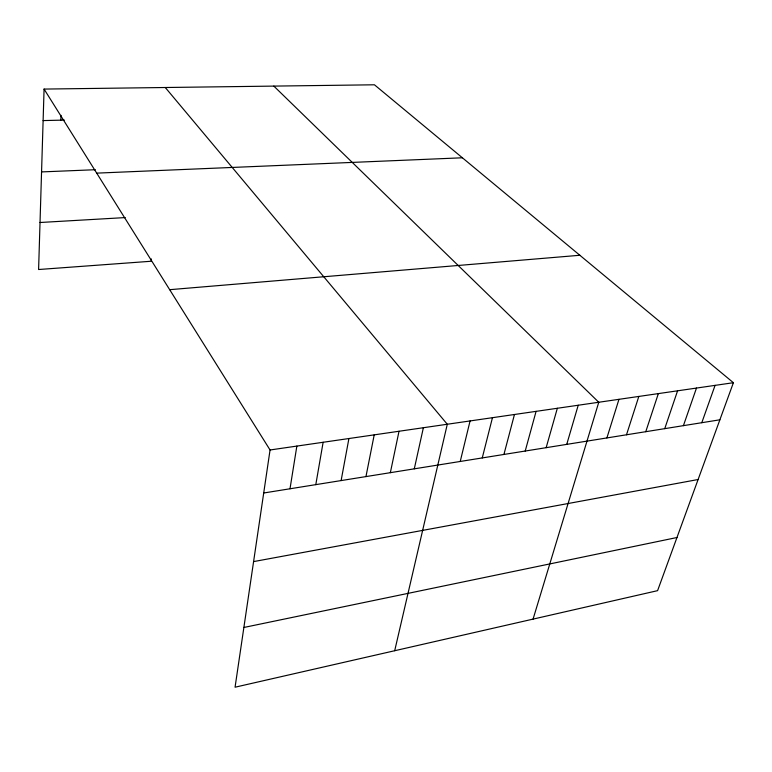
<?xml version="1.0" encoding="UTF-8"?>
<svg xmlns="http://www.w3.org/2000/svg" width="772" height="772" viewBox="0 0 772 772"><rect width="100%" height="100%" fill="white"/><g stroke="black" fill="none" stroke-linecap="round" stroke-linejoin="round"><path stroke-width="1.16" d="M44.072 89.079L270.055 449.979L235.064 687.205L657.59 590.657L733.4 382.709L374.439 84.795L44.072 89.079L38.6 269.515L151.177 261.245L151.36 258.948M60.824 120.171L61.007 115.356M290.002 488.782L296.853 446.091M315.796 484.642L323.13 442.279M341.118 480.58L348.915 438.535M365.957 476.594L374.208 434.858M390.352 472.676L399.018 431.258M414.294 468.836L423.374 427.717M394.695 650.728L447.287 424.253L165.276 87.506M460.228 461.473L470.071 420.943M482.259 457.931L492.459 417.691M503.923 454.457L514.461 414.496M525.211 451.041L536.086 411.36M546.151 447.683L557.336 408.272M566.735 444.382L578.218 405.242M533.066 619.115L598.763 402.26L273.828 86.097M606.898 437.936L618.961 399.327M626.497 434.79L638.82 396.441M645.768 431.693L658.352 393.604M664.74 428.653L677.575 390.815M683.413 425.661L696.479 388.065M701.787 422.709L715.084 385.363M243.875 627.472L676.967 537.515M253.592 561.601L698.11 479.518M263.706 492.999L719.88 419.804M270.055 449.979L733.4 382.709M169.676 289.683L579.849 255.271M40.028 222.5L125.247 217.579M96.693 173.131L462.389 157.787M41.563 171.915L95.361 169.715M43.116 120.586L64.327 120.085"/></g></svg>
